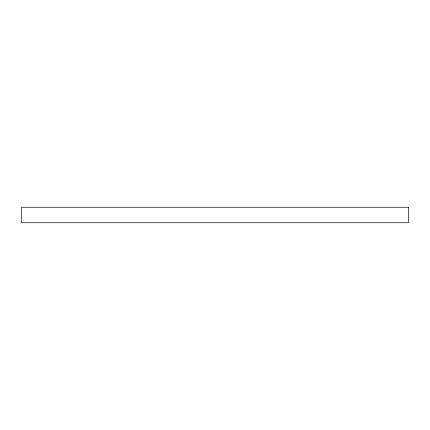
<?xml version="1.0" encoding="UTF-8"?>
<svg xmlns="http://www.w3.org/2000/svg" width="430" height="430" viewBox="0 0 430 430"><rect width="100%" height="100%" fill="white"/><g stroke="black" fill="none" stroke-linecap="round" stroke-linejoin="round"><path stroke-width="0.64" d="M408.5 207.26L21.5 207.26L21.5 222.74L408.5 222.74L408.5 207.26"/></g></svg>
